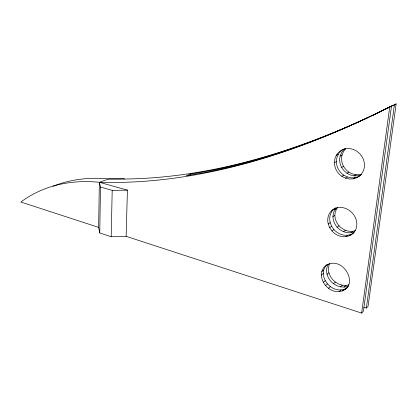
<?xml version="1.0" encoding="UTF-8"?>
<svg xmlns="http://www.w3.org/2000/svg" width="417" height="417" viewBox="0 0 417 417"><rect width="100%" height="100%" fill="white"/><g stroke="black" fill="none" stroke-linecap="round" stroke-linejoin="round"><path stroke-width="0.63" d="M364.39 119.215A2465.731 942.493 -68.8 0 1 210.668 170.527L190.35 174.077L186.284 175.713L206.686 172.169A2551.498 959.262 -68.9 0 0 391.532 105.97L363.421 311.202L361.648 313.094L126.127 236.335L111.193 236.731L99.746 232.941L98.636 227.374L99.355 182.286L108.905 178.919A2417.422 932.897 -68.7 0 0 366.23 118.386M99.746 232.941L100.507 187.045L99.355 182.286A2605.922 969.739 -69 0 0 389.765 106.762L391.532 105.97M111.193 236.731L112.194 190.371L100.507 187.045M126.127 236.335L127.425 190.147L99.355 182.286A233.588 152.768 57.7 0 0 20.85 202.026L98.636 227.374M190.277 175.369L190.35 174.077M360.335 175.573A15.679 14.428 49.8 0 1 355.065 177.689L353.173 178.862L349.29 179.013L345.432 178.137L341.851 176.302A15.773 14.491 50.2 0 1 334.408 162.666L334.877 158.814L336.321 155.286L338.296 154.259A15.679 14.428 49.8 0 1 343.665 149.119M321.371 275.069L321.799 271.582A15.424 12.765 45.6 0 1 328.189 264.258C345.094 257.164 360.371 288.251 339.089 291.702A15.424 12.765 45.6 0 1 328.434 288.288C324.379 285.087 321.575 280.287 321.371 275.069L323.331 273.432L323.759 269.955A15.34 12.724 45.4 0 1 327.267 264.383M355.065 177.689L351.197 177.84L347.356 176.975L343.79 175.156A15.679 14.428 49.8 0 1 336.389 161.603L336.858 157.767L338.296 154.259M354.44 231.826C348.398 234.281 341.377 231.909 337.144 227.187A15.356 13.459 46 0 1 332.943 216.626L333.392 213.009L334.773 209.746L336.258 207.953M355.675 230.554C349.811 232.785 343.113 230.299 339.031 225.8A15.273 13.407 45.7 0 1 334.851 215.297L335.299 211.7L337.421 207.562M361.648 313.094L389.765 106.762M366.35 308.08L394.44 104.672L396.15 103.906L368.07 306.24L366.35 308.08L363.874 307.282M361.179 174.786C353.986 177.976 345.276 174.092 341.632 167.394A15.533 14.334 49.2 0 1 340.116 156.047L341.549 152.565L343.853 149.64A15.533 14.334 49.2 0 1 345.292 148.447M361.205 174.228C354.398 176.297 346.897 172.357 343.535 166.315A15.445 14.277 48.8 0 1 342.034 155.03L343.462 151.569L345.761 148.655L343.853 149.64M345.453 289.309L348.065 286.745M342.508 290.967L344.374 289.216L347.309 287.563M339.089 291.702L340.97 289.951L344.374 289.216M328.32 264.222A15.194 12.651 45 0 0 333.522 283.742L336.858 285.723L340.454 286.854L344.067 287.068L345.886 285.369A15.116 12.609 44.8 0 0 348.727 284.816M340.454 286.854L342.289 285.165L345.886 285.369M328.434 288.288L330.353 286.573A15.34 12.724 45.4 0 0 340.97 289.951M333.522 283.742L335.388 282.08A15.116 12.609 44.8 0 1 329.675 263.617M325.536 285.556L327.47 283.857L325.25 280.62L323.837 277.065L323.331 273.432M323.305 282.299L325.25 280.62M327.058 274.334L328.956 272.723M321.799 271.582L323.759 269.955M349.482 235.735A15.591 13.594 46.7 0 0 356.863 224.085C356.723 215.917 350.108 208.599 342.034 207.515A15.591 13.594 46.7 0 0 328.252 224.033L329.706 227.687L331.995 230.971A15.591 13.594 46.7 0 0 345.959 236.679L349.482 235.735L351.354 234.26A15.502 13.542 46.4 0 0 353.929 232.754M345.959 236.679L347.841 235.204L351.354 234.26M350.947 232.769L352.777 231.336M343.525 231.732L345.385 230.314M331.995 230.971L333.939 229.543A15.502 13.542 46.4 0 0 347.841 235.204M337.144 227.187L339.031 225.8M329.706 227.687L331.661 226.28L330.217 222.642A15.502 13.542 46.4 0 1 335.68 207.843M328.252 224.033L330.217 222.642M332.943 216.626L334.851 215.297M334.773 209.746L336.681 208.453M331.817 210.554L333.777 209.235M354.341 175.911L356.186 174.775M345.432 178.137L347.356 176.975M341.851 176.302L343.79 175.156M346.986 173.263L348.862 172.148M341.632 167.394L343.535 166.315M334.408 162.666L336.389 161.603M340.116 156.047L342.034 155.03M112.194 190.371L127.425 190.147M124.636 179.075L123.432 178.747L108.905 178.919A229.751 152.247 57.5 0 0 53.006 186.253M342.289 285.165L338.708 284.04L335.388 282.08M327.47 283.857L330.353 286.573M331.661 226.28L333.939 229.543M348.482 285.88A15.194 12.651 45 0 1 344.067 287.068M396.15 103.906A2417.422 932.897 -68.7 0 1 386.246 108.847M381.633 111.104A2417.422 932.897 -68.7 0 1 372.485 115.473M367.956 117.589A2417.422 932.897 -68.7 0 1 366.83 118.11M394.44 104.672A2465.731 942.493 -68.8 0 1 372.386 115.478M371.245 116.02A2465.731 942.493 -68.8 0 1 364.995 118.939M353.173 178.862A15.773 14.491 50.2 0 0 362.409 157.24L359.97 153.863L356.796 151.183A15.773 14.491 50.2 0 0 336.321 155.286"/></g></svg>
